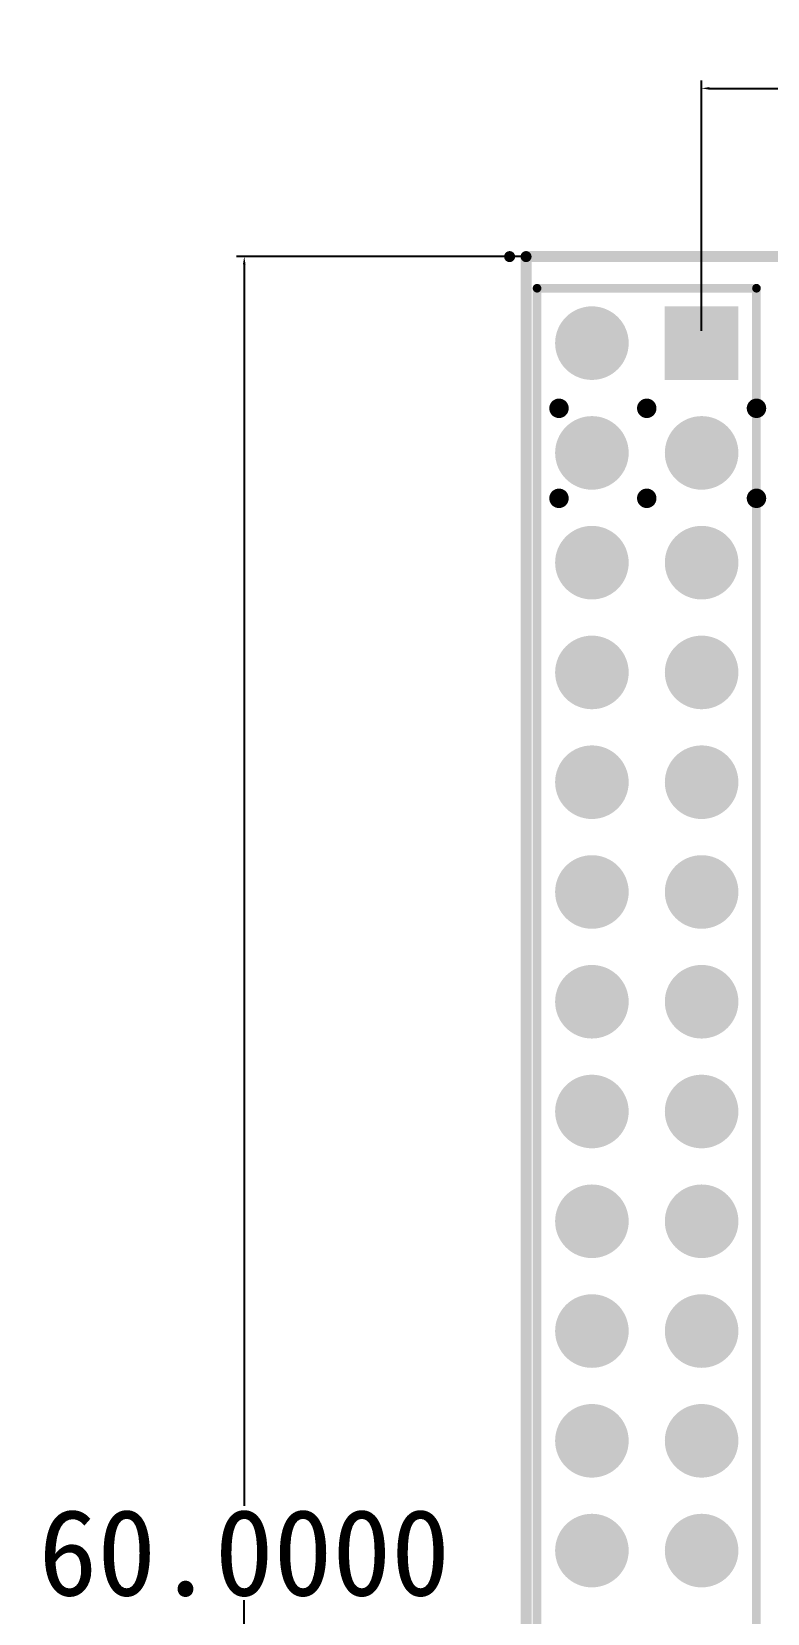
# Model space of a CAD drawing. Extents: x 75 to 173, y 40 to 188.
# Drawn here: x 74.89 to 91.92, y 72.29 to 108.9 of the extents above; entities that cross this region are included whole.
import ezdxf

# ---------------------------------------------------------------- set-up
doc = ezdxf.new("R2010")
doc.units = 0
doc.header["$MEASUREMENT"] = 0
doc.layers.get('0').update_dxf_attribs({"linetype": 'CONTINUOUS'})
doc.layers.get('Defpoints').update_dxf_attribs({"linetype": 'CONTINUOUS'})
for name, color, linetype in [('BOTTOMOVERLAY', 54, 'CONTINUOUS'), ('BOTTOMSOLDER', 6, 'CONTINUOUS'), ('DRILLDRAWING', 1, 'CONTINUOUS'), ('KEEPOUTLAYER', 6, 'CONTINUOUS'), ('MECHANICAL1', 6, 'CONTINUOUS'), ('MULTILAYER', 9, 'CONTINUOUS'), ('TOPSOLDER', 216, 'CONTINUOUS')]:
    doc.layers.add(name, color=color, linetype=linetype)
doc.dimstyles.get("Standard").update_dxf_attribs({"dimtxt": 0.18, "dimasz": 0.18, "dimexe": 0.18, "dimexo": 0.0625, "dimgap": 0.09, "dimtad": 0, "dimtih": 1, "dimtoh": 1, "dimdec": 4, "dimzin": 0, "dimdsep": 46, "dimtxsty": 'STANDARD', "dimcen": 0.09, "dimadec": 0, "dimazin": 0, "dimtfac": 1, "dimtdec": 4, "dimtofl": 0, "dimtmove": 0, "dimatfit": 0, "dimfxl": 1, "dimtolj": 1, "dimtzin": 0, "dimarcsym": 0})

# ---------------------------------------------------------------- blocks, each defined once
blk = doc.blocks.new('PIN_HDR2X23_2_54MM_B_14')
at = {"layer": 'BOTTOMOVERLAY', "const_width": 0.2}
for points in [[(57.15, 1.27), (-1.27, 1.27)], [(-1.27, -3.81), (-1.27, 1.27)], [(57.15, -3.81), (-1.27, -3.81)]]:
    blk.add_lwpolyline(points, dxfattribs=at)
at = {"layer": 'BOTTOMOVERLAY', "const_width": 0.1}
for points in [[(-1.32, 1.27, 1), (-1.22, 1.27, 1)], [(-1.32, 1.27, 1), (-1.22, 1.27, 1)], [(-1.32, -3.81, 1), (-1.22, -3.81, 1)], [(-1.32, -3.81, 1), (-1.22, -3.81, 1)]]:
    blk.add_lwpolyline(points, format="xyb", close=True, dxfattribs=at)
at = {"layer": 'BOTTOMSOLDER', "const_width": 0.851598}
for points in [[(2.114199, 0, 1), (2.965801, 0, 1)], [(4.654199, 0, 1), (5.505801, 0, 1)], [(7.194199, 0, 1), (8.045801, 0, 1)], [(9.734199, 0, 1), (10.585801, 0, 1)], [(12.274199, 0, 1), (13.125801, 0, 1)], [(14.814199, 0, 1), (15.665801, 0, 1)], [(17.354199, 0, 1), (18.205801, 0, 1)], [(19.894199, 0, 1), (20.745801, 0, 1)], [(22.434199, 0, 1), (23.285801, 0, 1)], [(24.974199, 0, 1), (25.825801, 0, 1)], [(27.514199, 0, 1), (28.365801, 0, 1)], [(-0.425801, -2.54, 1), (0.425801, -2.54, 1)], [(2.114199, -2.54, 1), (2.965801, -2.54, 1)], [(4.654199, -2.54, 1), (5.505801, -2.54, 1)], [(7.194199, -2.54, 1), (8.045801, -2.54, 1)], [(9.734199, -2.54, 1), (10.585801, -2.54, 1)], [(12.274199, -2.54, 1), (13.125801, -2.54, 1)], [(14.814199, -2.54, 1), (15.665801, -2.54, 1)], [(17.354199, -2.54, 1), (18.205801, -2.54, 1)], [(19.894199, -2.54, 1), (20.745801, -2.54, 1)], [(22.434199, -2.54, 1), (23.285801, -2.54, 1)], [(24.974199, -2.54, 1), (25.825801, -2.54, 1)], [(27.514199, -2.54, 1), (28.365801, -2.54, 1)]]:
    blk.add_lwpolyline(points, format="xyb", close=True, dxfattribs=at)
at = {"layer": 'BOTTOMSOLDER'}
blk.add_solid([(-0.851598, -0.851598), (0.851598, -0.851598), (-0.851598, 0.851598), (0.851598, 0.851598)], dxfattribs=at)
at = {"layer": 'DRILLDRAWING', "const_width": 0.449999}
for points in [[(-0.225001, 0, 1), (0.225001, 0, 1)], [(2.314999, 0, 1), (2.765001, 0, 1)], [(4.854999, 0, 1), (5.305001, 0, 1)], [(7.394999, 0, 1), (7.845001, 0, 1)], [(9.934999, 0, 1), (10.385001, 0, 1)], [(12.474999, 0, 1), (12.925001, 0, 1)], [(15.014999, 0, 1), (15.465001, 0, 1)], [(17.554999, 0, 1), (18.005001, 0, 1)], [(20.094999, 0, 1), (20.545001, 0, 1)], [(22.634999, 0, 1), (23.085001, 0, 1)], [(25.174999, 0, 1), (25.625001, 0, 1)], [(27.714999, 0, 1), (28.165001, 0, 1)], [(-0.225001, -2.54, 1), (0.225001, -2.54, 1)], [(2.314999, -2.54, 1), (2.765001, -2.54, 1)], [(4.854999, -2.54, 1), (5.305001, -2.54, 1)], [(7.394999, -2.54, 1), (7.845001, -2.54, 1)], [(9.934999, -2.54, 1), (10.385001, -2.54, 1)], [(12.474999, -2.54, 1), (12.925001, -2.54, 1)], [(15.014999, -2.54, 1), (15.465001, -2.54, 1)], [(17.554999, -2.54, 1), (18.005001, -2.54, 1)], [(20.094999, -2.54, 1), (20.545001, -2.54, 1)], [(22.634999, -2.54, 1), (23.085001, -2.54, 1)], [(25.174999, -2.54, 1), (25.625001, -2.54, 1)], [(27.714999, -2.54, 1), (28.165001, -2.54, 1)]]:
    blk.add_lwpolyline(points, format="xyb", close=True, dxfattribs=at)
at = {"layer": 'MULTILAYER', "const_width": 0.749999}
for points in [[(2.164999, 0, 1), (2.915001, 0, 1)], [(4.704999, 0, 1), (5.455001, 0, 1)], [(7.244999, 0, 1), (7.995001, 0, 1)], [(9.784999, 0, 1), (10.535001, 0, 1)], [(12.324999, 0, 1), (13.075001, 0, 1)], [(14.864999, 0, 1), (15.615001, 0, 1)], [(17.404999, 0, 1), (18.155001, 0, 1)], [(19.944999, 0, 1), (20.695001, 0, 1)], [(22.484999, 0, 1), (23.235001, 0, 1)], [(25.024999, 0, 1), (25.775001, 0, 1)], [(27.564999, 0, 1), (28.315001, 0, 1)], [(-0.375001, -2.54, 1), (0.375001, -2.54, 1)], [(2.164999, -2.54, 1), (2.915001, -2.54, 1)], [(4.704999, -2.54, 1), (5.455001, -2.54, 1)], [(7.244999, -2.54, 1), (7.995001, -2.54, 1)], [(9.784999, -2.54, 1), (10.535001, -2.54, 1)], [(12.324999, -2.54, 1), (13.075001, -2.54, 1)], [(14.864999, -2.54, 1), (15.615001, -2.54, 1)], [(17.404999, -2.54, 1), (18.155001, -2.54, 1)], [(19.944999, -2.54, 1), (20.695001, -2.54, 1)], [(22.484999, -2.54, 1), (23.235001, -2.54, 1)], [(25.024999, -2.54, 1), (25.775001, -2.54, 1)], [(27.564999, -2.54, 1), (28.315001, -2.54, 1)]]:
    blk.add_lwpolyline(points, format="xyb", close=True, dxfattribs=at)
at = {"layer": 'MULTILAYER'}
blk.add_solid([(-0.749999, -0.749999), (0.749999, -0.749999), (-0.749999, 0.749999), (0.749999, 0.749999)], dxfattribs=at)
at = {"layer": 'TOPSOLDER', "const_width": 0.851598}
for points in [[(2.114199, 0, 1), (2.965801, 0, 1)], [(4.654199, 0, 1), (5.505801, 0, 1)], [(7.194199, 0, 1), (8.045801, 0, 1)], [(9.734199, 0, 1), (10.585801, 0, 1)], [(12.274199, 0, 1), (13.125801, 0, 1)], [(14.814199, 0, 1), (15.665801, 0, 1)], [(17.354199, 0, 1), (18.205801, 0, 1)], [(19.894199, 0, 1), (20.745801, 0, 1)], [(22.434199, 0, 1), (23.285801, 0, 1)], [(24.974199, 0, 1), (25.825801, 0, 1)], [(27.514199, 0, 1), (28.365801, 0, 1)], [(-0.425801, -2.54, 1), (0.425801, -2.54, 1)], [(2.114199, -2.54, 1), (2.965801, -2.54, 1)], [(4.654199, -2.54, 1), (5.505801, -2.54, 1)], [(7.194199, -2.54, 1), (8.045801, -2.54, 1)], [(9.734199, -2.54, 1), (10.585801, -2.54, 1)], [(12.274199, -2.54, 1), (13.125801, -2.54, 1)], [(14.814199, -2.54, 1), (15.665801, -2.54, 1)], [(17.354199, -2.54, 1), (18.205801, -2.54, 1)], [(19.894199, -2.54, 1), (20.745801, -2.54, 1)], [(22.434199, -2.54, 1), (23.285801, -2.54, 1)], [(24.974199, -2.54, 1), (25.825801, -2.54, 1)], [(27.514199, -2.54, 1), (28.365801, -2.54, 1)]]:
    blk.add_lwpolyline(points, format="xyb", close=True, dxfattribs=at)
at = {"layer": 'TOPSOLDER'}
blk.add_solid([(-0.851598, -0.851598), (0.851598, -0.851598), (-0.851598, 0.851598), (0.851598, 0.851598)], dxfattribs=at)
blk = doc.blocks.new('*D121')
at = {"color": 0, "linetype": 'Continuous', "lineweight": -2}
for p, q in [((86.211, 103.69), (79.633, 103.69)), ((79.813, 103.51), (79.813, 74.78)), ((79.813, 43.87), (79.813, 72.6)), ((86.274, 43.69), (79.633, 43.69))]:
    blk.add_line(p, q, dxfattribs=at)
at = {"color": 0, "linetype": 'Continuous'}
for points in [[(79.843, 103.51), (79.783, 103.51), (79.813, 103.69)], [(79.783, 43.87), (79.843, 43.87), (79.813, 43.69)]]:
    blk.add_solid(points, dxfattribs=at)
at = {"layer": 'Defpoints', "color": 0, "linetype": 'Continuous'}
for p in [(86.273, 103.69), (79.813, 43.69), (86.337, 43.69)]:
    blk.add_point(p, dxfattribs=at)
at = {"color": 0, "linetype": 'Continuous', "insert": (79.813, 73.69), "char_height": 2, "attachment_point": 5}
blk.add_mtext('\\A1;60.0000', dxfattribs=at)
blk = doc.blocks.new('*D133')
at = {"color": 0, "linetype": 'Continuous', "lineweight": -2}
for p, q in [((90.401, 101.975), (90.401, 107.763)), ((129.746, 100.683), (129.746, 107.763)), ((90.581, 107.583), (103.983, 107.583)), ((129.566, 107.583), (116.163, 107.583))]:
    blk.add_line(p, q, dxfattribs=at)
at = {"color": 0, "linetype": 'Continuous'}
for points in [[(90.581, 107.613), (90.581, 107.553), (90.401, 107.583)], [(129.566, 107.553), (129.566, 107.613), (129.746, 107.583)]]:
    blk.add_solid(points, dxfattribs=at)
at = {"layer": 'Defpoints', "color": 0, "linetype": 'Continuous'}
for p in [(129.746, 107.583), (90.401, 101.913), (129.746, 100.621)]:
    blk.add_point(p, dxfattribs=at)
at = {"color": 0, "linetype": 'Continuous', "insert": (110.073, 107.583), "char_height": 2, "attachment_point": 5}
blk.add_mtext('\\A1;39.3446', dxfattribs=at)

msp = doc.modelspace()

# ---------------------------------------------------------------- linework, layer by layer
at = {"layer": 'DRILLDRAWING', "const_width": 0.1}
for points in [[(87.04899, 100.1796, 1), (87.14899, 100.1796, 1)], [(89.08099, 100.1796, 1), (89.18099, 100.1796, 1)], [(91.62099, 100.1796, 1), (91.72099, 100.1796, 1)], [(87.04899, 98.0968, 1), (87.14899, 98.0968, 1)], [(89.08099, 98.0968, 1), (89.18099, 98.0968, 1)], [(91.62099, 98.0968, 1), (91.72099, 98.0968, 1)]]:
    msp.add_lwpolyline(points, format="xyb", close=True, dxfattribs=at)
at = {"layer": 'KEEPOUTLAYER', "const_width": 0.254}
for points in [[(86.33699, 43.69), (86.337, 103.69)], [(86.337, 103.69), (155.47199, 103.69)]]:
    msp.add_lwpolyline(points, dxfattribs=at)
at = {"layer": 'KEEPOUTLAYER', "const_width": 0.127}
msp.add_lwpolyline([(86.27349, 103.69, 1), (86.4005, 103.69, 1)], format="xyb", close=True, dxfattribs=at)
msp.add_lwpolyline([(86.27349, 103.69, 1), (86.4005, 103.69, 1)], format="xyb", close=True, dxfattribs=at)
at = {"layer": 'MECHANICAL1', "const_width": 0.127}
msp.add_lwpolyline([(85.89249, 103.69, 1), (86.0195, 103.69, 1)], format="xyb", close=True, dxfattribs=at)
at = {"layer": 'MULTILAYER', "const_width": 0.225}
for points in [[(86.98649, 100.1796, 1), (87.21149, 100.1796, 1)], [(89.01849, 100.1796, 1), (89.24349, 100.1796, 1)], [(91.55849, 100.1796, 1), (91.78349, 100.1796, 1)], [(86.98649, 98.0968, 1), (87.21149, 98.0968, 1)], [(89.01849, 98.0968, 1), (89.24349, 98.0968, 1)], [(91.55849, 98.0968, 1), (91.78349, 98.0968, 1)]]:
    msp.add_lwpolyline(points, format="xyb", close=True, dxfattribs=at)

# ---------------------------------------------------------------- block references
at = {"rotation": 270}
msp.add_blockref('PIN_HDR2X23_2_54MM_B_14', (90.40099, 101.68759), dxfattribs=at)

# ---------------------------------------------------------------- dimensions: what is measured, and where the dimension line sits
at = {"linetype": 'Continuous'}
dim = msp.add_linear_dim(base=(129.74559, 107.58317), p1=(90.40099, 101.91259), p2=(129.74559, 100.6208), dimstyle='STANDARD', override={"dimtxt": 2, "dimtmove": 2, "dimatfit": 3}, dxfattribs=at)
dim.commit()
dim.dimension.update_dxf_attribs({"geometry": '*D133', "text_midpoint": (110.07329, 107.58317)})
dim = msp.add_linear_dim(base=(79.81279, 43.69), p1=(86.27349, 103.69), p2=(86.33699, 43.69), angle=90, dimstyle='STANDARD', override={"dimtxt": 2, "dimtmove": 2, "dimatfit": 3}, dxfattribs=at)
dim.commit()
dim.dimension.update_dxf_attribs({"geometry": '*D121', "text_midpoint": (79.81279, 73.69)})

doc.saveas('drawing.dxf')
